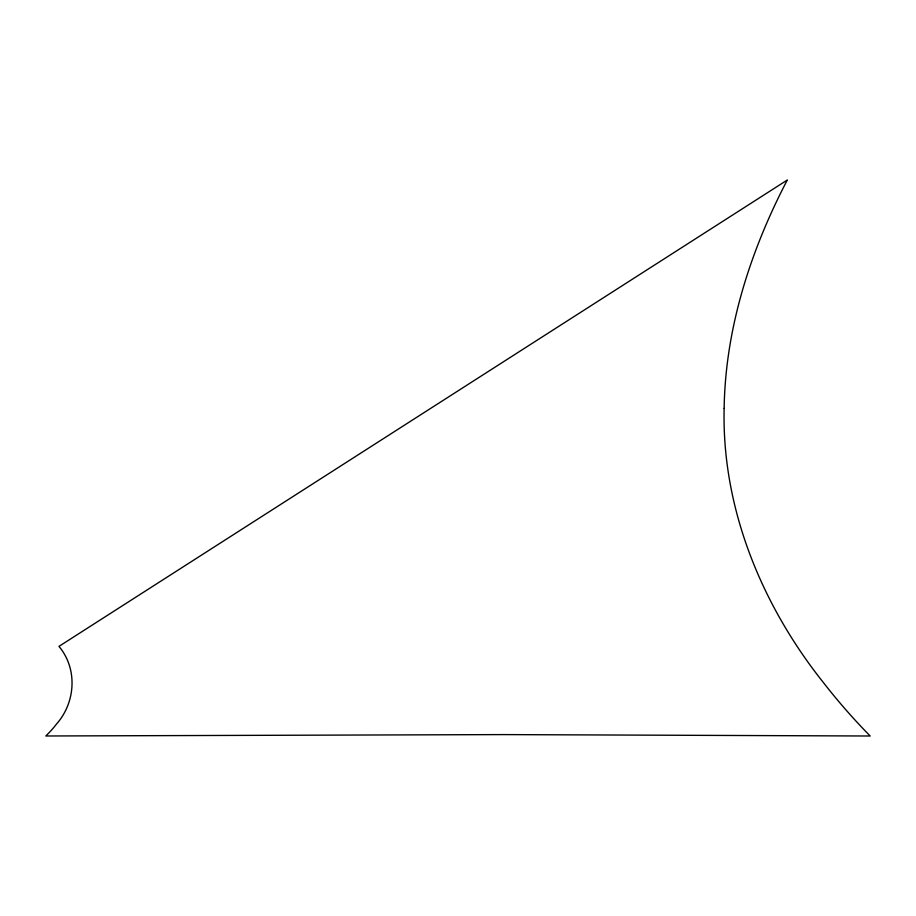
<?xml version="1.0" encoding="UTF-8"?>
<svg xmlns="http://www.w3.org/2000/svg" width="916" height="916" viewBox="0 0 916 916"><rect width="100%" height="100%" fill="white"/><g stroke="black" fill="none" stroke-linecap="round" stroke-linejoin="round"><path stroke-width="1.37" d="M724.144 408.433C721.705 508.323 761.872 605.384 823.507 682.695A609.999 609.999 0 0 0 870.177 736.006L503.903 734.598L45.8 735.983A101.802 101.802 0 0 0 56.529 724.018C75.673 702.423 77.791 668.749 58.956 646.387L787.302 180.017C750.548 250.457 725.312 328.455 724.144 408.433"/></g></svg>
